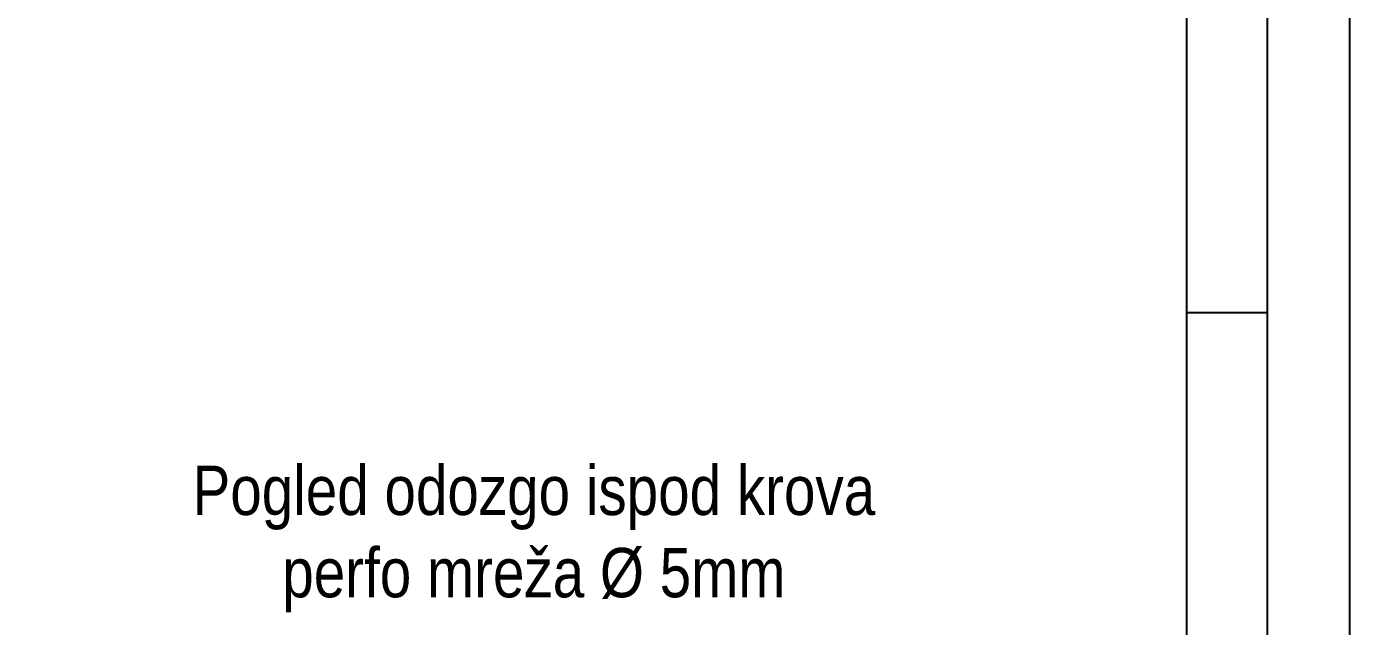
# Model space of a CAD drawing. Header units: millimetres. Extents: x 9130 to 9550, y -18883 to -17651.
# Drawn here: x 9469.3 to 9549.7, y -18752.4 to -18715.9 of the extents above; entities that cross this region are included whole.
import ezdxf

# ---------------------------------------------------------------- set-up
doc = ezdxf.new("R2010")
doc.units = ezdxf.units.MM
doc.layers.add('01-KOSTUR ORMARA', color=7, linetype='Continuous')
doc.layers.add('02-MODULI', color=7, linetype='Continuous')
doc.styles.add('ARIAL NARROW', font='ARIALN.TTF')

# ---------------------------------------------------------------- blocks, each defined once
blk = doc.blocks.new('Zaglavlje A3 prazno-Sue')
at = {"color": 7, "true_color": 0xffffff}
blk.add_lwpolyline([(0, 297), (420, 297), (420, 0), (0, 0)], close=True, dxfattribs=at)
at = {"layer": '01-KOSTUR ORMARA'}
blk.add_line((410.1, 149.193), (415, 149.193), dxfattribs=at)
blk.add_lwpolyline([(7, 292), (415, 292), (415, 5), (7, 5)], close=True, dxfattribs=at)
blk.add_lwpolyline([(7, 287.099), (410.1, 287.099), (410.1, 5)], dxfattribs=at)

msp = doc.modelspace()

# ---------------------------------------------------------------- block references
msp.add_blockref('Zaglavlje A3 prazno-Sue', (9129.6679, -18882.5286))

# ---------------------------------------------------------------- texts
at = {"layer": '02-MODULI', "insert": (9500.1292, -18742.6355), "char_height": 3, "width": 61.694706, "attachment_point": 2, "style": 'ARIAL NARROW'}
msp.add_mtext('Pogled odozgo ispod krova \\Pperfo mreža %%C 5mm', dxfattribs=at)

doc.saveas('drawing.dxf')
